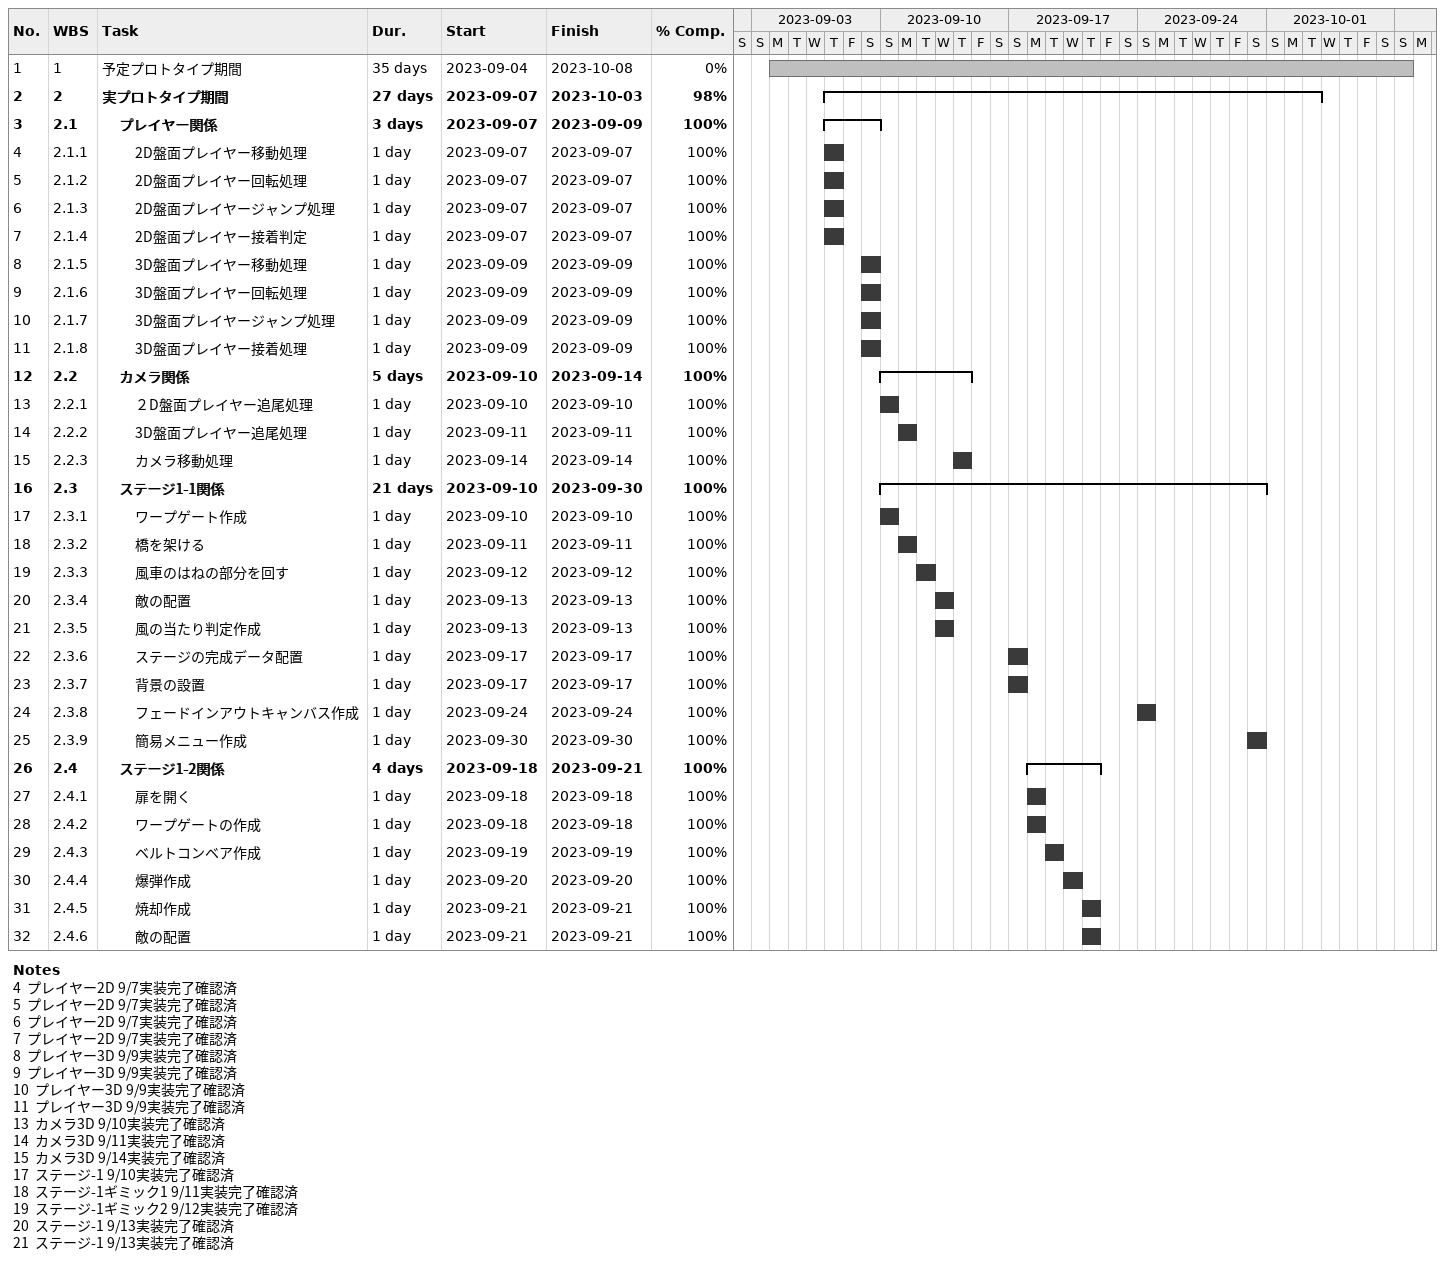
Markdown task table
| ID | WBS | Task | Duration | Start | Finish | % complete |
|---|---|---|---|---|---|---|
| 1 | 1 | 予定プロトタイプ期間 | 35d | 2023-09-04 | 2023-10-08 | 0 |
| 2 | 2 | **実プロトタイプ期間** | 27d | 2023-09-07 | 2023-10-03 | 98 |
| 3 | 2.1 | **プレイヤー関係** | 3d | 2023-09-07 | 2023-09-09 | 100 |
| 4 | 2.1.1 | 2D盤面プレイヤー移動処理 | 1d | 2023-09-07 | 2023-09-07 | 100 |
| 5 | 2.1.2 | 2D盤面プレイヤー回転処理 | 1d | 2023-09-07 | 2023-09-07 | 100 |
| 6 | 2.1.3 | 2D盤面プレイヤージャンプ処理 | 1d | 2023-09-07 | 2023-09-07 | 100 |
| 7 | 2.1.4 | 2D盤面プレイヤー接着判定 | 1d | 2023-09-07 | 2023-09-07 | 100 |
| 8 | 2.1.5 | 3D盤面プレイヤー移動処理 | 1d | 2023-09-09 | 2023-09-09 | 100 |
| 9 | 2.1.6 | 3D盤面プレイヤー回転処理 | 1d | 2023-09-09 | 2023-09-09 | 100 |
| 10 | 2.1.7 | 3D盤面プレイヤージャンプ処理 | 1d | 2023-09-09 | 2023-09-09 | 100 |
| 11 | 2.1.8 | 3D盤面プレイヤー接着処理 | 1d | 2023-09-09 | 2023-09-09 | 100 |
| 12 | 2.2 | **カメラ関係** | 5d | 2023-09-10 | 2023-09-14 | 100 |
| 13 | 2.2.1 | ２D盤面プレイヤー追尾処理 | 1d | 2023-09-10 | 2023-09-10 | 100 |
| 14 | 2.2.2 | 3D盤面プレイヤー追尾処理 | 1d | 2023-09-11 | 2023-09-11 | 100 |
| 15 | 2.2.3 | カメラ移動処理 | 1d | 2023-09-14 | 2023-09-14 | 100 |
| 16 | 2.3 | **ステージ1-1関係** | 21d | 2023-09-10 | 2023-09-30 | 100 |
| 17 | 2.3.1 | ワープゲート作成 | 1d | 2023-09-10 | 2023-09-10 | 100 |
| 18 | 2.3.2 | 橋を架ける | 1d | 2023-09-11 | 2023-09-11 | 100 |
| 19 | 2.3.3 | 風車のはねの部分を回す | 1d | 2023-09-12 | 2023-09-12 | 100 |
| 20 | 2.3.4 | 敵の配置 | 1d | 2023-09-13 | 2023-09-13 | 100 |
| 21 | 2.3.5 | 風の当たり判定作成 | 1d | 2023-09-13 | 2023-09-13 | 100 |
| 22 | 2.3.6 | ステージの完成データ配置 | 1d | 2023-09-17 | 2023-09-17 | 100 |
| 23 | 2.3.7 | 背景の設置 | 1d | 2023-09-17 | 2023-09-17 | 100 |
| 24 | 2.3.8 | フェードインアウトキャンバス作成 | 1d | 2023-09-24 | 2023-09-24 | 100 |
| 25 | 2.3.9 | 簡易メニュー作成 | 1d | 2023-09-30 | 2023-09-30 | 100 |
| 26 | 2.4 | **ステージ1-2関係** | 4d | 2023-09-18 | 2023-09-21 | 100 |
| 27 | 2.4.1 | 扉を開く | 1d | 2023-09-18 | 2023-09-18 | 100 |
| 28 | 2.4.2 | ワープゲートの作成 | 1d | 2023-09-18 | 2023-09-18 | 100 |
| 29 | 2.4.3 | ベルトコンベア作成 | 1d | 2023-09-19 | 2023-09-19 | 100 |
| 30 | 2.4.4 | 爆弾作成 | 1d | 2023-09-20 | 2023-09-20 | 100 |
| 31 | 2.4.5 | 焼却作成 | 1d | 2023-09-21 | 2023-09-21 | 100 |
| 32 | 2.4.6 | 敵の配置 | 1d | 2023-09-21 | 2023-09-21 | 100 |

Notes
- 4: プレイヤー2D 9/7実装完了確認済
- 5: プレイヤー2D 9/7実装完了確認済
- 6: プレイヤー2D 9/7実装完了確認済
- 7: プレイヤー2D 9/7実装完了確認済
- 8: プレイヤー3D 9/9実装完了確認済
- 9: プレイヤー3D 9/9実装完了確認済
- 10: プレイヤー3D 9/9実装完了確認済
- 11: プレイヤー3D 9/9実装完了確認済
- 13: カメラ3D 9/10実装完了確認済
- 14: カメラ3D 9/11実装完了確認済
- 15: カメラ3D 9/14実装完了確認済
- 17: ステージ-1 9/10実装完了確認済
- 18: ステージ-1ギミック1 9/11実装完了確認済
- 19: ステージ-1ギミック2 9/12実装完了確認済
- 20: ステージ-1 9/13実装完了確認済
- 21: ステージ-1 9/13実装完了確認済
